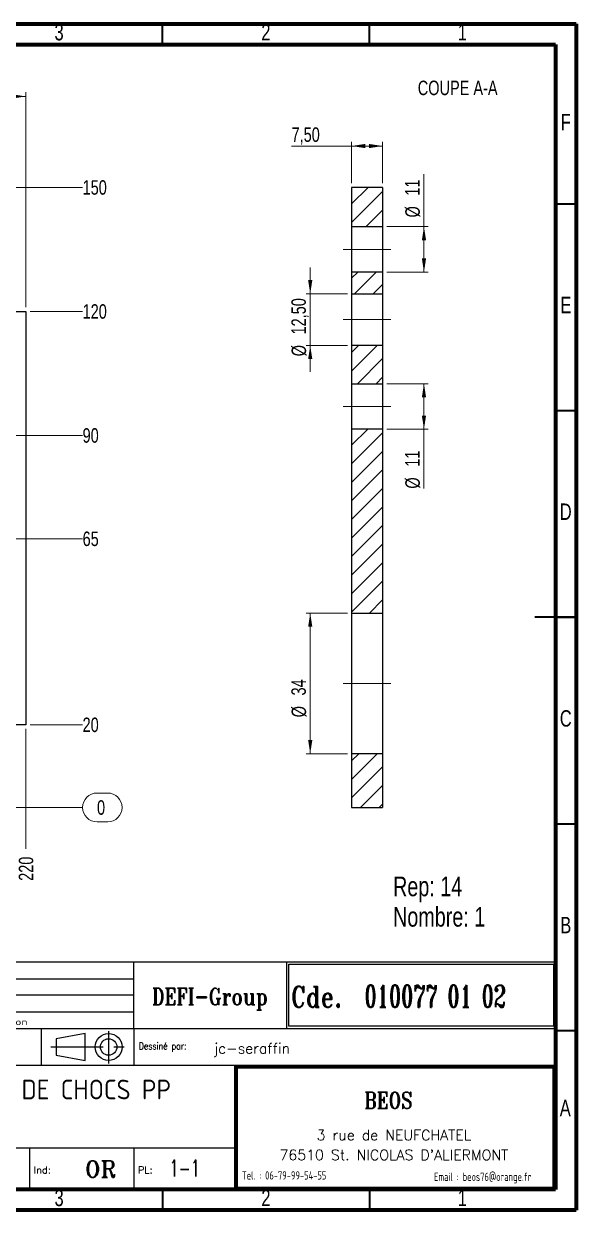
# Model space of a CAD drawing. Header units: millimetres. Extents: x 15 to 415, y 5 to 292.
# Drawn here: x 281.4 to 415, y 5 to 292 of the extents above; entities that cross this region are included whole.
import ezdxf

# ---------------------------------------------------------------- set-up
doc = ezdxf.new("R2010")
doc.units = ezdxf.units.MM
doc.linetypes.add('CENTERX2', pattern=[20.32, 12.7, -2.54, 2.54, -2.54])
doc.layers.add('DIMENSIONS', color=176, linetype='Continuous')
doc.styles.add('SLDTEXTSTYLE0', font='TXT', dxfattribs={"width": 0.75})
doc.styles.add('SLDTEXTSTYLE1', font='ISOCP')
doc.styles.add('SLDTEXTSTYLE13', font='ROMAND')
doc.styles.add('SLDTEXTSTYLE2', font='ROMANT', dxfattribs={"width": 0.8})
doc.styles.add('SLDTEXTSTYLE3', font='ISOCP', dxfattribs={"width": 0.8})
doc.styles.add('SLDTEXTSTYLE4', font='ROMANS', dxfattribs={"width": 0.8})
doc.styles.add('SLDTEXTSTYLE5', font='ROMANT')
doc.styles.add('SLDTEXTSTYLE6', font='ROMANS')
doc.styles.add('SLDTEXTSTYLE7', font='ROMANT', dxfattribs={"width": 0.65})
doc.styles.add('SLDTEXTSTYLE8', font='ISOCP', dxfattribs={"width": 1.446157})
doc.dimstyles.new('SLDDIMSTYLE0', dxfattribs={"dimtxt": 3.5, "dimasz": 3.302, "dimexe": 0, "dimexo": 0.0625, "dimgap": 0.875, "dimtad": 0, "dimtih": 1, "dimtoh": 1, "dimdec": 0, "dimrnd": 1e-09, "dimdsep": 46, "dimtxsty": 'SLDTEXTSTYLE0', "dimblk1": 'NONE', "dimblk2": 'NONE', "dimsah": 1, "dimcen": 0.09, "dimadec": 0, "dimazin": 2, "dimtfac": 1, "dimtdec": 0, "dimtofl": 0, "dimtmove": 0, "dimatfit": 3, "dimldrblk": 'NONE', "dimfxl": 1, "dimfrac": 2, "dimtolj": 1, "dimtzin": 12, "dimarcsym": 0})
doc.dimstyles.new('SLDDIMSTYLE1', dxfattribs={"dimtxt": 3.5, "dimasz": 3.302, "dimexe": 0, "dimexo": 0.0625, "dimgap": 0.875, "dimtad": 0, "dimtih": 1, "dimtoh": 1, "dimrnd": 1e-09, "dimzin": 12, "dimdsep": 46, "dimtxsty": 'SLDTEXTSTYLE0', "dimblk1": 'NONE', "dimblk2": 'NONE', "dimsah": 1, "dimcen": 0.09, "dimadec": 0, "dimazin": 3, "dimtfac": 1, "dimtofl": 0, "dimtmove": 0, "dimatfit": 3, "dimldrblk": 'NONE', "dimfxl": 1, "dimfrac": 2, "dimtolj": 1, "dimtzin": 12, "dimarcsym": 0})
doc.dimstyles.new('SLDDIMSTYLE2', dxfattribs={"dimtxt": 3.5, "dimasz": 3.302, "dimexe": 0, "dimexo": 0.0625, "dimgap": 0.875, "dimtad": 1, "dimrnd": 1e-09, "dimzin": 12, "dimdsep": 46, "dimtxsty": 'SLDTEXTSTYLE0', "dimsah": 1, "dimcen": 0.09, "dimadec": 0, "dimazin": 3, "dimtfac": 1, "dimtofl": 0, "dimtmove": 0, "dimatfit": 3, "dimfxl": 1, "dimfrac": 2, "dimtolj": 1, "dimtzin": 12, "dimarcsym": 0})
doc.dimstyles.new('SLDDIMSTYLE4', dxfattribs={"dimtxt": 3.5, "dimasz": 3.302, "dimexe": 0, "dimexo": 0.0625, "dimgap": 0.875, "dimtad": 1, "dimrnd": 1e-09, "dimzin": 12, "dimdsep": 46, "dimtxsty": 'SLDTEXTSTYLE0', "dimsah": 1, "dimcen": 0.09, "dimadec": 0, "dimazin": 3, "dimtfac": 1, "dimtmove": 0, "dimatfit": 0, "dimfxl": 1, "dimfrac": 2, "dimtolj": 1, "dimtzin": 12, "dimarcsym": 0})

# ---------------------------------------------------------------- blocks, each defined once
blk = doc.blocks.new('SW_NOTE_0')
at = {"color": 0, "linetype": 'Continuous', "lineweight": 0, "char_height": 4.763, "attachment_point": 1, "style": 'SLDTEXTSTYLE0'}
for s, insert in [('Rep: 14', (0, 6.14)), ('Nombre: 1', (0, -1.21))]:
    blk.add_mtext(s, dxfattribs=dict(at, insert=insert))
blk = doc.blocks.new('_D_17')
at = {"color": 7, "linetype": 'Continuous', "lineweight": 18}
blk.add_line((281.94, 121.45), (281.94, 92.45), dxfattribs=at)
at = {"color": 7, "linetype": 'Continuous', "lineweight": 18, "insert": (280.21, 84.69), "char_height": 3.5, "attachment_point": 1, "rotation": 90, "style": 'SLDTEXTSTYLE0'}
blk.add_mtext('220', dxfattribs=at)
blk = doc.blocks.new('_None')
blk = doc.blocks.new('_D_18')
at = {"color": 7, "linetype": 'Continuous', "lineweight": 18}
for p, q in [((299.13, 105.93), (301.71, 105.93)), ((262.94, 102.45), (295.64, 102.45)), ((301.71, 98.96), (299.13, 98.96))]:
    blk.add_line(p, q, dxfattribs=at)
for centre, start, end in [((299.13, 102.45), 90, 270), ((301.71, 102.45), 270, 90)]:
    blk.add_arc(centre, 3.49, start, end, dxfattribs=at)
at = {"color": 7, "linetype": 'Continuous', "lineweight": 18, "insert": (299.13, 104.18), "char_height": 3.5, "attachment_point": 1, "style": 'SLDTEXTSTYLE0'}
blk.add_mtext('0', dxfattribs=at)
blk = doc.blocks.new('_D_23')
at = {"color": 7, "linetype": 'Continuous', "lineweight": 18}
blk.add_line((282.94, 122.45), (295.64, 122.45), dxfattribs=at)
at = {"color": 7, "linetype": 'Continuous', "lineweight": 18, "insert": (295.64, 124.18), "char_height": 3.5, "attachment_point": 1, "style": 'SLDTEXTSTYLE0'}
blk.add_mtext('20', dxfattribs=at)
blk = doc.blocks.new('_D_26')
at = {"color": 7, "linetype": 'Continuous', "lineweight": 18}
blk.add_line((256.94, 167.45), (295.64, 167.45), dxfattribs=at)
at = {"color": 7, "linetype": 'Continuous', "lineweight": 18, "insert": (295.64, 169.18), "char_height": 3.5, "attachment_point": 1, "style": 'SLDTEXTSTYLE0'}
blk.add_mtext('65', dxfattribs=at)
blk = doc.blocks.new('_D_29')
at = {"color": 7, "linetype": 'Continuous', "lineweight": 18}
blk.add_line((256.94, 192.45), (295.64, 192.45), dxfattribs=at)
at = {"color": 7, "linetype": 'Continuous', "lineweight": 18, "insert": (295.64, 194.18), "char_height": 3.5, "attachment_point": 1, "style": 'SLDTEXTSTYLE0'}
blk.add_mtext('90', dxfattribs=at)
blk = doc.blocks.new('_D_34')
at = {"color": 7, "linetype": 'Continuous', "lineweight": 18}
blk.add_line((282.94, 222.45), (295.64, 222.45), dxfattribs=at)
at = {"color": 7, "linetype": 'Continuous', "lineweight": 18, "insert": (295.64, 224.18), "char_height": 3.5, "attachment_point": 1, "style": 'SLDTEXTSTYLE0'}
blk.add_mtext('120', dxfattribs=at)
blk = doc.blocks.new('_D_38')
at = {"color": 7, "linetype": 'Continuous', "lineweight": 18}
blk.add_line((262.94, 252.45), (295.64, 252.45), dxfattribs=at)
at = {"color": 7, "linetype": 'Continuous', "lineweight": 18, "insert": (295.64, 254.18), "char_height": 3.5, "attachment_point": 1, "style": 'SLDTEXTSTYLE0'}
blk.add_mtext('150', dxfattribs=at)
blk = doc.blocks.new('_D_39')
at = {"color": 7, "linetype": 'Continuous', "lineweight": 18}
for p, q in [((61.94, 223.45), (61.94, 275.45)), ((61.94, 274.45), (281.94, 274.45)), ((281.94, 223.45), (281.94, 275.45))]:
    blk.add_line(p, q, dxfattribs=at)
for points in [[(61.94, 274.45), (65.25, 273.94), (65.25, 274.95)], [(281.94, 274.45), (278.64, 274.95), (278.64, 273.94)]]:
    blk.add_solid(points, dxfattribs=at)
at = {"color": 7, "linetype": 'Continuous', "lineweight": 18, "insert": (169.44, 278.96), "char_height": 3.5, "attachment_point": 1, "style": 'SLDTEXTSTYLE0'}
blk.add_mtext('220', dxfattribs=at)
blk = doc.blocks.new('_D_45')
at = {"color": 7, "linetype": 'Continuous', "lineweight": 18}
for p, q in [((360.68, 262.45), (346.16, 262.45)), ((360.68, 253.45), (360.68, 263.45)), ((368.18, 262.45), (360.68, 262.45)), ((368.18, 253.45), (368.18, 263.45))]:
    blk.add_line(p, q, dxfattribs=at)
for points in [[(360.68, 262.45), (363.98, 261.94), (363.98, 262.95)], [(368.18, 262.45), (364.88, 262.95), (364.88, 261.94)]]:
    blk.add_solid(points, dxfattribs=at)
at = {"color": 7, "linetype": 'Continuous', "lineweight": 18, "insert": (346.16, 266.96), "char_height": 3.5, "attachment_point": 1, "style": 'SLDTEXTSTYLE0'}
blk.add_mtext('7,50', dxfattribs=at)
blk = doc.blocks.new('_D_46')
at = {"color": 7, "linetype": 'Continuous', "lineweight": 18}
for p, q in [((378.18, 242.95), (378.18, 255.62)), ((369.18, 242.95), (379.18, 242.95)), ((378.18, 242.95), (378.18, 231.95)), ((369.18, 231.95), (379.18, 231.95))]:
    blk.add_line(p, q, dxfattribs=at)
for points in [[(378.18, 242.95), (377.67, 239.64), (378.69, 239.64)], [(378.18, 231.95), (378.69, 235.25), (377.67, 235.25)]]:
    blk.add_solid(points, dxfattribs=at)
at = {"color": 7, "linetype": 'Continuous', "lineweight": 18, "char_height": 3.5, "attachment_point": 1, "rotation": 90, "style": 'SLDTEXTSTYLE0'}
for s, insert in [('11', (373.62, 250.45)), ('%%c', (373.67, 245.17))]:
    blk.add_mtext(s, dxfattribs=dict(at, insert=insert))
blk = doc.blocks.new('_D_47')
at = {"color": 7, "linetype": 'Continuous', "lineweight": 18}
for p, q in [((350.68, 226.7), (350.68, 233.05)), ((359.68, 226.7), (349.68, 226.7)), ((350.68, 226.7), (350.68, 214.2)), ((359.68, 214.2), (349.68, 214.2)), ((350.68, 214.2), (350.68, 207.85))]:
    blk.add_line(p, q, dxfattribs=at)
for points in [[(350.68, 226.7), (351.19, 230), (350.17, 230)], [(350.68, 214.2), (350.17, 210.89), (351.19, 210.89)]]:
    blk.add_solid(points, dxfattribs=at)
at = {"color": 7, "linetype": 'Continuous', "lineweight": 18, "char_height": 3.5, "attachment_point": 1, "rotation": 90, "style": 'SLDTEXTSTYLE0'}
for s, insert in [('12,50', (346.12, 216.86)), ('%%c', (346.17, 211.58))]:
    blk.add_mtext(s, dxfattribs=dict(at, insert=insert))
blk = doc.blocks.new('_D_48')
at = {"color": 7, "linetype": 'Continuous', "lineweight": 18}
for p, q in [((369.18, 204.95), (379.18, 204.95)), ((378.18, 204.95), (378.18, 193.95)), ((369.18, 193.95), (379.18, 193.95)), ((378.18, 193.95), (378.18, 179.57))]:
    blk.add_line(p, q, dxfattribs=at)
for points in [[(378.18, 204.95), (377.67, 201.64), (378.69, 201.64)], [(378.18, 193.95), (378.69, 197.25), (377.67, 197.25)]]:
    blk.add_solid(points, dxfattribs=at)
at = {"color": 7, "linetype": 'Continuous', "lineweight": 18, "char_height": 3.5, "attachment_point": 1, "rotation": 90, "style": 'SLDTEXTSTYLE0'}
for s, insert in [('11', (373.62, 184.85)), ('%%c', (373.67, 179.57))]:
    blk.add_mtext(s, dxfattribs=dict(at, insert=insert))
blk = doc.blocks.new('_D_49')
at = {"color": 7, "linetype": 'Continuous', "lineweight": 18}
for p, q in [((359.68, 149.45), (349.68, 149.45)), ((350.68, 149.45), (350.68, 115.45)), ((359.68, 115.45), (349.68, 115.45))]:
    blk.add_line(p, q, dxfattribs=at)
for points in [[(350.68, 149.45), (350.17, 146.14), (351.19, 146.14)], [(350.68, 115.45), (351.19, 118.75), (350.17, 118.75)]]:
    blk.add_solid(points, dxfattribs=at)
at = {"color": 7, "linetype": 'Continuous', "lineweight": 18, "char_height": 3.5, "attachment_point": 1, "rotation": 90, "style": 'SLDTEXTSTYLE0'}
for s, insert in [('34', (346.12, 129.53)), ('%%c', (346.17, 124.25))]:
    blk.add_mtext(s, dxfattribs=dict(at, insert=insert))

msp = doc.modelspace()

# ---------------------------------------------------------------- hatches: boundary and pattern name
at = {"linetype": 'Continuous', "lineweight": 18}
h = msp.add_hatch(dxfattribs=at)
h.set_pattern_fill('ANSI31', style=0)
h.paths.add_polyline_path([(368.183, 242.946), (368.183, 252.446), (360.683, 252.446), (360.683, 242.946)], flags=0)
h = msp.add_hatch(dxfattribs=at)
h.set_pattern_fill('ANSI31', style=0)
h.paths.add_polyline_path([(368.183, 226.696), (368.183, 231.946), (360.683, 231.946), (360.683, 226.696)], flags=0)
h = msp.add_hatch(dxfattribs=at)
h.set_pattern_fill('ANSI31', style=0)
h.paths.add_polyline_path([(368.183, 204.946), (368.183, 214.196), (360.683, 214.196), (360.683, 204.946)], flags=0)
h = msp.add_hatch(dxfattribs=at)
h.set_pattern_fill('ANSI31', style=0)
h.paths.add_polyline_path([(368.183, 149.446), (368.183, 193.946), (360.683, 193.946), (360.683, 149.446)], flags=0)
h = msp.add_hatch(dxfattribs=at)
h.set_pattern_fill('ANSI31', style=0)
h.paths.add_polyline_path([(360.683, 115.446), (360.683, 102.446), (368.183, 102.446), (368.183, 115.446)], flags=0)

# ---------------------------------------------------------------- linework, layer by layer
at = {"color": 7, "linetype": 'Continuous', "lineweight": 70}
for p, q in [((15, 292), (415, 292)), ((415, 292), (415, 5)), ((20, 287), (410, 287)), ((410, 287), (410, 10)), ((410, 10), (20, 10)), ((415, 5), (15, 5))]:
    msp.add_line(p, q, dxfattribs=at)
at = {"color": 7, "linetype": 'Continuous', "lineweight": 35}
for p, q in [((315, 287), (315, 292)), ((365, 287), (365, 292)), ((410, 248.5), (415, 248.5)), ((410, 198.5), (415, 198.5)), ((415, 148.5), (405, 148.5)), ((410, 148.5), (415, 148.5)), ((410, 98.5), (415, 98.5)), ((410, 48.5), (415, 48.5)), ((315, 10), (315, 5)), ((365, 10), (365, 5))]:
    msp.add_line(p, q, dxfattribs=at)
at = {"color": 7, "linetype": 'Continuous', "lineweight": 25}
for p, q in [((368.183, 252.446), (360.683, 252.446)), ((360.683, 252.446), (360.683, 242.946)), ((368.183, 252.446), (368.183, 242.946)), ((360.683, 242.946), (368.183, 242.946)), ((360.683, 242.946), (360.683, 231.946)), ((368.183, 242.946), (368.183, 231.946)), ((368.183, 231.946), (360.683, 231.946)), ((360.683, 231.946), (360.683, 226.696)), ((368.183, 231.946), (368.183, 226.696)), ((360.683, 226.696), (368.183, 226.696)), ((360.683, 226.696), (360.683, 214.196)), ((368.183, 226.696), (368.183, 214.196)), ((271.944, 222.446), (281.944, 222.446)), ((281.944, 222.446), (281.944, 122.446)), ((368.183, 214.196), (360.683, 214.196)), ((360.683, 214.196), (360.683, 204.946)), ((368.183, 214.196), (368.183, 204.946)), ((360.683, 204.946), (368.183, 204.946)), ((360.683, 204.946), (360.683, 193.946)), ((368.183, 204.946), (368.183, 193.946)), ((368.183, 193.946), (360.683, 193.946)), ((360.683, 193.946), (360.683, 149.446)), ((368.183, 193.946), (368.183, 149.446)), ((360.683, 149.446), (368.183, 149.446)), ((360.683, 149.446), (360.683, 115.446)), ((368.183, 149.446), (368.183, 115.446)), ((281.944, 122.446), (271.944, 122.446)), ((368.183, 115.446), (360.683, 115.446)), ((360.683, 115.446), (360.683, 102.446)), ((368.183, 115.446), (368.183, 102.446)), ((360.683, 102.446), (368.183, 102.446))]:
    msp.add_line(p, q, dxfattribs=at)
at = {"color": 7, "linetype": 'CENTERX2', "lineweight": 18}
for p, q in [((370.183, 237.446), (358.683, 237.446)), ((370.183, 220.446), (358.683, 220.446)), ((370.183, 199.446), (358.683, 199.446)), ((370.183, 132.446), (358.683, 132.446))]:
    msp.add_line(p, q, dxfattribs=at)
at = {"layer": 'DIMENSIONS', "color": 3}
for p, q in [((308, 65), (210, 65)), ((210, 61), (308, 61)), ((308, 57), (210, 57)), ((210, 53), (308, 53))]:
    msp.add_line(p, q, dxfattribs=at)
at = {"layer": 'DIMENSIONS', "color": 1}
for p, q in [((410, 65), (308, 65)), ((308, 49), (308, 65)), ((345, 49), (345, 65)), ((345.5, 49.5), (345.5, 64.5)), ((345.5, 64.5), (409.5, 64.5)), ((409.5, 64.5), (409.5, 49.5)), ((210, 49), (410, 49)), ((285.62, 49), (285.62, 40)), ((308, 49), (308, 40)), ((409.5, 49.5), (345.5, 49.5)), ((332.384, 40), (210, 40)), ((332.384, 20), (210, 20)), ((282.792, 20), (282.792, 10)), ((308, 20), (308, 10))]:
    msp.add_line(p, q, dxfattribs=at)
at = {"layer": 'DIMENSIONS'}
for p, q in [((345.5, 49.5), (345.5, 64.5)), ((345.5, 64.5), (409.5, 64.5)), ((409.5, 64.5), (409.5, 49.5)), ((409.5, 49.5), (345.5, 49.5))]:
    msp.add_line(p, q, dxfattribs=at)
at = {"layer": 'DIMENSIONS', "color": 6}
for p, q in [((410, 10), (410, 65)), ((410, 40), (332.384, 40)), ((332.384, 40), (332.384, 10)), ((409.8, 39.8), (332.584, 39.8)), ((332.584, 39.8), (332.584, 10.2)), ((409.6, 39.6), (332.784, 39.6)), ((332.784, 39.6), (332.784, 10.4)), ((409.4, 39.4), (332.984, 39.4)), ((332.984, 39.4), (332.984, 10.6)), ((409.4, 10.6), (409.4, 39.4)), ((409.6, 10.4), (409.6, 39.6)), ((409.8, 10.2), (409.8, 39.8)), ((210, 10), (410, 10)), ((332.584, 10.2), (409.8, 10.2)), ((332.784, 10.4), (409.6, 10.4)), ((332.984, 10.6), (409.4, 10.6))]:
    msp.add_line(p, q, dxfattribs=at)
at = {"layer": 'DIMENSIONS', "color": 7}
for p, q in [((296.244, 47.75), (289.244, 46.5)), ((289.244, 46.5), (289.244, 42.5)), ((296.244, 41.25), (296.244, 47.75)), ((289.244, 42.5), (296.244, 41.25))]:
    msp.add_line(p, q, dxfattribs=at)
at = {"layer": 'DIMENSIONS', "color": 3, "linetype": 'CENTERX2'}
for p, q in [((301.934, 48.348), (301.934, 40.513)), ((287.946, 44.5), (306.201, 44.5))]:
    msp.add_line(p, q, dxfattribs=at)
at = {"layer": 'DIMENSIONS', "color": 7}
for radius in [3.25, 2]:
    msp.add_circle((301.934, 44.5), radius, dxfattribs=at)

# ---------------------------------------------------------------- block references
at = {"color": 7, "linetype": 'Continuous', "lineweight": 0}
msp.add_blockref('SW_NOTE_0', (370.706, 79.587), dxfattribs=at)

# ---------------------------------------------------------------- texts
at = {"color": 7, "linetype": 'Continuous', "lineweight": 0, "attachment_point": 2, "style": 'SLDTEXTSTYLE0'}
for s, insert, char_height in [('3', (289.96, 291.973), 3.969), ('2', (339.96, 291.973), 3.969), ('1', (387.46, 291.973), 3.969), ('COUPE A-A', (386.329, 278.26), 3.5), ('F', (412.458, 270.223), 3.969), ('E', (412.508, 225.973), 3.969), ('D', (412.453, 175.973), 3.969), ('C', (412.459, 125.973), 3.969), ('B', (412.471, 75.973), 3.969), ('A', (412.34, 31.723), 3.969), ('3', (289.96, 9.973), 3.969), ('2', (339.96, 9.973), 3.969), ('1', (387.46, 9.973), 3.969)]:
    msp.add_mtext(s, dxfattribs=dict(at, insert=insert, char_height=char_height))
at = {"layer": 'DIMENSIONS'}
for s, insert, char_height, attachment_point, style in [('DEFI-Group', (326.42, 58.701), 4, 2, 'SLDTEXTSTYLE2'), ('Cde.', (346, 59.126), 5, 1, 'SLDTEXTSTYLE2'), ('010077 01 02', (363.81, 59.44), 5.29167, 1, 'SLDTEXTSTYLE7'), ('Modification', (267.489, 51.348), 1.56705, 1, 'SLDTEXTSTYLE8'), ('Dessiné par:', (309.221, 45.598), 1.72768, 1, 'SLDTEXTSTYLE4'), ('jc-seraffin', (327.355, 45.42), 2.5, 1, 'SLDTEXTSTYLE5'), ('0100770102-OP30B-CALE DE CHOCS PP', (214.603, 36.596), 4.7625, 1, 'SLDTEXTSTYLE1'), ('BEOS', (369.571, 33.595), 4, 2, 'SLDTEXTSTYLE2'), ('3 rue de NEUFCHATEL', (370.909, 24.448), 2.5, 2, 'SLDTEXTSTYLE13'), ("76510 St. NICOLAS D'ALIERMONT", (370.903, 19.623), 2.5, 2, 'SLDTEXTSTYLE13'), ('Ind:', (283.826, 15.598), 1.7277, 1, 'SLDTEXTSTYLE6'), ('OR', (296.194, 16.951), 4, 1, 'SLDTEXTSTYLE5'), ('PL:', (309.034, 15.598), 1.7277, 1, 'SLDTEXTSTYLE6'), ('1-1', (316.651, 17.173), 4, 1, 'SLDTEXTSTYLE7'), ('Tel. : 06-79-99-54-55', (344.36, 14.429), 2, 2, 'SLDTEXTSTYLE3'), ('Email : beos76@orange.fr', (392.372, 14.097), 2, 2, 'SLDTEXTSTYLE3')]:
    msp.add_mtext(s, dxfattribs=dict(at, insert=insert, char_height=char_height, attachment_point=attachment_point, style=style))

# ---------------------------------------------------------------- dimensions: what is measured, and where the dimension line sits
at = {"color": 7, "linetype": 'Continuous', "lineweight": 18}
for base, p1, p2, picture, middle in [((281.944, 274.446), (61.944, 222.446), (281.944, 222.446), '_D_39', (173.324, 274.446)), ((360.683, 262.446), (368.183, 252.446), (360.683, 252.446), '_D_45', (350.683, 262.446))]:
    dim = msp.add_linear_dim(base=base, p1=p1, p2=p2, dimstyle='SLDDIMSTYLE2', dxfattribs=at)
    dim.commit()
    dim.dimension.update_dxf_attribs({"geometry": picture, "text_midpoint": middle, "dimtype": 160})
for base, p1, p2, dimstyle, picture, middle in [((378.183, 231.946), (368.183, 242.946), (368.183, 231.946), 'SLDDIMSTYLE2', '_D_46', (378.183, 250.398)), ((350.683, 214.196), (360.683, 226.696), (360.683, 214.196), 'SLDDIMSTYLE4', '_D_47', (350.683, 220.04)), ((378.183, 193.946), (368.183, 204.946), (368.183, 193.946), 'SLDDIMSTYLE2', '_D_48', (378.183, 184.793)), ((350.683, 115.446), (360.683, 149.446), (360.683, 115.446), 'SLDDIMSTYLE2', '_D_49', (350.683, 129.479))]:
    dim = msp.add_linear_dim(base=base, p1=p1, p2=p2, angle=90, text='%%c<>', dimstyle=dimstyle, dxfattribs=at)
    dim.commit()
    dim.dimension.update_dxf_attribs({"geometry": picture, "text_midpoint": middle, "dimtype": 160})
for feature_location, offset, dtype, origin, dimstyle, picture, middle in [((261.944, 252.446), (33.694, 0), 0, (261.944, 102.446), 'SLDDIMSTYLE1', '_D_38', (299.518, 252.446)), ((281.944, 222.446), (13.694, 0), 0, (261.944, 102.446), 'SLDDIMSTYLE1', '_D_34', (299.518, 222.446)), ((255.944, 192.446), (39.694, 0), 0, (261.944, 102.446), 'SLDDIMSTYLE1', '_D_29', (298.225, 192.446)), ((255.944, 167.446), (39.694, 0), 0, (261.944, 102.446), 'SLDDIMSTYLE1', '_D_26', (298.225, 167.446)), ((281.944, 122.446), (13.694, 0), 0, (261.944, 102.446), 'SLDDIMSTYLE1', '_D_23', (298.225, 122.446)), ((281.944, 122.446), (0, -30), 1, (61.944, 122.446), 'SLDDIMSTYLE1', '_D_17', (281.944, 88.567)), ((261.94436916, 102.445699351), (33.694327628, 0), 0, (261.94436916, 102.445699351), 'SLDDIMSTYLE0', '_D_18', (300.420814692, 102.445699351))]:
    dim = msp.add_ordinate_dim(feature_location=feature_location, offset=offset, dtype=dtype, origin=origin, dimstyle=dimstyle, dxfattribs=at)
    dim.commit()
    dim.dimension.update_dxf_attribs({"geometry": picture, "text_midpoint": middle})

doc.saveas('drawing.dxf')
